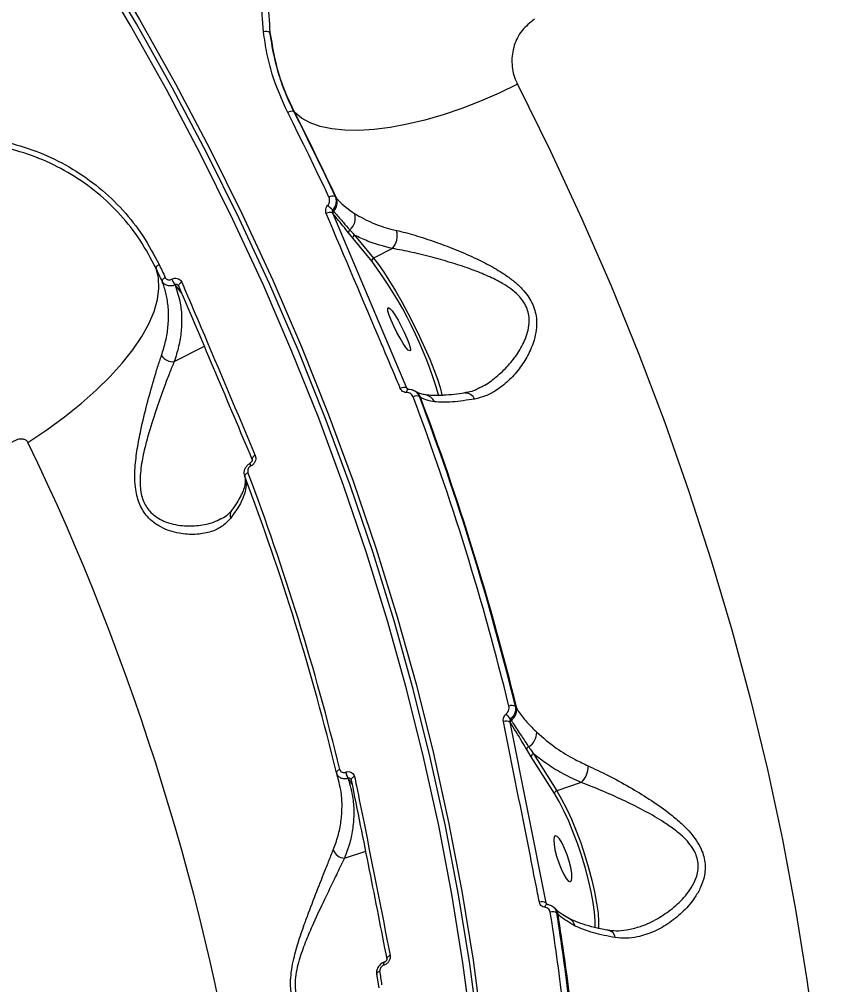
# Model space of a CAD drawing. Header units: millimetres. Extents: x -10881 to 8954, y -8695 to 5624.
# Drawn here: x -4746.4 to -4597.2, y 2484.9 to 2664.3 of the extents above; entities that cross this region are included whole.
import ezdxf

# ---------------------------------------------------------------- set-up
doc = ezdxf.new("R2010")
doc.units = ezdxf.units.MM
for name, color, linetype in [('DIKOM_ОБЪЕКТ', 7, 'Continuous'), ('DIKOM_РАЗМЕР_ЗОНА', 7, 'Continuous'), ('DIKOM_РАЗМЕР_ОБЪЕКТА', 7, 'Continuous')]:
    doc.layers.add(name, color=color, linetype=linetype)
doc.styles.add('style1', font='arial.ttf', dxfattribs={"width": 0.8})
doc.dimstyles.new('1-50', dxfattribs={"dimtxt": 300, "dimasz": 200, "dimexe": 100, "dimexo": 0, "dimgap": 100, "dimtad": 1, "dimtxsty": 'style1', "dimcen": 200, "dimclrd": 7, "dimclre": 7, "dimclrt": 7, "dimadec": 1, "dimazin": 2, "dimtfac": 1, "dimtmove": 0, "dimatfit": 2, "dimfxl": 0, "dimlwd": 25, "dimlwe": 18, "dimarcsym": 0})

# ---------------------------------------------------------------- blocks, each defined once
blk = doc.blocks.new('*D9')
at = {"layer": 'Defpoints', "color": 0, "transparency": 16777216}
for p in [(-9533.99, 4149), (-6877.05, 4149), (-2715.65, -5051.15)]:
    blk.add_point(p, dxfattribs=at)
at = {"layer": 'DIKOM_РАЗМЕР_ОБЪЕКТА', "color": 7, "lineweight": 18, "transparency": 16777216}
for p, q in [((-6877.05, 4149), (-9633.99, 4149)), ((-2715.65, -5051.15), (-9633.99, -5051.15))]:
    blk.add_line(p, q, dxfattribs=at)
at = {"layer": 'DIKOM_РАЗМЕР_ОБЪЕКТА', "color": 7, "lineweight": 25, "transparency": 16777216}
blk.add_line((-9533.99, -4851.15), (-9533.99, 3949), dxfattribs=at)
at = {"layer": 'DIKOM_РАЗМЕР_ОБЪЕКТА', "color": 7, "transparency": 16777216}
for points in [[(-9567.32, 3949), (-9500.66, 3949), (-9533.99, 4149)], [(-9567.32, -4851.15), (-9500.66, -4851.15), (-9533.99, -5051.15)]]:
    blk.add_solid(points, dxfattribs=at)
at = {"layer": 'DIKOM_РАЗМЕР_ОБЪЕКТА', "color": 7, "transparency": 16777216, "insert": (-9787.16, -451.07), "char_height": 300, "attachment_point": 5, "rotation": 90, "style": 'style1'}
blk.add_mtext('9200', dxfattribs=at)
blk = doc.blocks.new('*D10')
at = {"layer": 'Defpoints', "color": 0, "transparency": 16777216}
for p in [(-7152.73, 2730.8), (7385.22, 911.28), (7385.22, -7693.77)]:
    blk.add_point(p, dxfattribs=at)
at = {"layer": 'DIKOM_РАЗМЕР_ОБЪЕКТА', "color": 7, "lineweight": 18, "transparency": 16777216}
for p, q in [((-7152.73, 2730.8), (-7152.73, -7793.77)), ((7385.22, 911.28), (7385.22, -7793.77))]:
    blk.add_line(p, q, dxfattribs=at)
at = {"layer": 'DIKOM_РАЗМЕР_ОБЪЕКТА', "color": 7, "lineweight": 25, "transparency": 16777216}
blk.add_line((-6952.73, -7693.77), (7185.22, -7693.77), dxfattribs=at)
at = {"layer": 'DIKOM_РАЗМЕР_ОБЪЕКТА', "color": 7, "transparency": 16777216}
for points in [[(-6952.73, -7660.43), (-6952.73, -7727.1), (-7152.73, -7693.77)], [(7185.22, -7660.43), (7185.22, -7727.1), (7385.22, -7693.77)]]:
    blk.add_solid(points, dxfattribs=at)
at = {"layer": 'DIKOM_РАЗМЕР_ОБЪЕКТА', "color": 7, "transparency": 16777216, "insert": (116.24, -7440.59), "char_height": 300, "attachment_point": 5, "style": 'style1'}
blk.add_mtext('14500', dxfattribs=at)
blk = doc.blocks.new('*D11')
at = {"layer": 'Defpoints', "color": 0, "transparency": 16777216}
for p in [(-7028.45, 5624.13), (-10431.26, -7165.91), (-2784.83, -7165.91)]:
    blk.add_point(p, dxfattribs=at)
at = {"layer": 'DIKOM_РАЗМЕР_ЗОНА', "color": 7, "lineweight": 18, "transparency": 16777216}
for p, q in [((-7028.45, 5624.13), (-10531.26, 5624.13)), ((-2784.83, -7165.91), (-10531.26, -7165.91))]:
    blk.add_line(p, q, dxfattribs=at)
at = {"layer": 'DIKOM_РАЗМЕР_ЗОНА', "color": 7, "lineweight": 25, "transparency": 16777216}
blk.add_line((-10431.26, 5424.13), (-10431.26, -6965.91), dxfattribs=at)
at = {"layer": 'DIKOM_РАЗМЕР_ЗОНА', "color": 7, "transparency": 16777216}
for points in [[(-10464.6, 5424.13), (-10397.93, 5424.13), (-10431.26, 5624.13)], [(-10464.6, -6965.91), (-10397.93, -6965.91), (-10431.26, -7165.91)]]:
    blk.add_solid(points, dxfattribs=at)
at = {"layer": 'DIKOM_РАЗМЕР_ЗОНА', "color": 7, "transparency": 16777216, "insert": (-10684.43, -770.89), "char_height": 300, "attachment_point": 5, "rotation": 90, "style": 'style1'}
blk.add_mtext('12800', dxfattribs=at)
blk = doc.blocks.new('*D12')
at = {"layer": 'Defpoints', "color": 0, "transparency": 16777216}
for p in [(-9113.32, 3014.05), (8954.2, 2756.48), (8954.2, -8594.51)]:
    blk.add_point(p, dxfattribs=at)
at = {"layer": 'DIKOM_РАЗМЕР_ЗОНА', "color": 7, "lineweight": 18, "transparency": 16777216}
for p, q in [((-9113.32, 3014.05), (-9113.32, -8694.51)), ((8954.2, 2756.48), (8954.2, -8694.51))]:
    blk.add_line(p, q, dxfattribs=at)
at = {"layer": 'DIKOM_РАЗМЕР_ЗОНА', "color": 7, "lineweight": 25, "transparency": 16777216}
blk.add_line((-8913.32, -8594.51), (8754.2, -8594.51), dxfattribs=at)
at = {"layer": 'DIKOM_РАЗМЕР_ЗОНА', "color": 7, "transparency": 16777216}
for points in [[(-8913.32, -8561.18), (-8913.32, -8627.85), (-9113.32, -8594.51)], [(8754.2, -8561.18), (8754.2, -8627.85), (8954.2, -8594.51)]]:
    blk.add_solid(points, dxfattribs=at)
at = {"layer": 'DIKOM_РАЗМЕР_ЗОНА', "color": 7, "transparency": 16777216, "insert": (-79.56, -8341.34), "char_height": 300, "attachment_point": 5, "style": 'style1'}
blk.add_mtext('18000', dxfattribs=at)

msp = doc.modelspace()

# ---------------------------------------------------------------- linework, layer by layer
at = {"layer": 'DIKOM_ОБЪЕКТ', "color": 7, "linetype": 'Continuous', "lineweight": 15}
for p, q in [((-4695.176, 2646.982), (-4695.358, 2647.152)), ((-4687.664, 2631.391), (-4687.429, 2631.111)), ((-4688.162, 2628.335), (-4674.382, 2595.822)), ((-4688.035, 2628.179), (-4688.162, 2628.335)), ((-4684.328, 2623.612), (-4685.148, 2624.625)), ((-4680.807, 2619.338), (-4684.328, 2623.612)), ((-4684.043, 2624.229), (-4680.522, 2619.955)), ((-4677.027, 2621.726), (-4680.522, 2619.955)), ((-4718.051, 2616.03), (-4718.027, 2616.042)), ((-4717.394, 2614.981), (-4717.417, 2614.969)), ((-4716.181, 2613.447), (-4717.394, 2614.981)), ((-4716.798, 2614.829), (-4716.765, 2614.764)), ((-4716.757, 2614.768), (-4716.723, 2614.719)), ((-4717.581, 2600.714), (-4711.969, 2603.557)), ((-4674.382, 2595.822), (-4674.353, 2595.804)), ((-4674.353, 2595.804), (-4674.006, 2595.591)), ((-4674.069, 2595.603), (-4674.027, 2595.592)), ((-4672.733, 2595.185), (-4672.851, 2595.258)), ((-4671.813, 2594.108), (-4671.974, 2594.207)), ((-4703.308, 2581.329), (-4703.332, 2581.317)), ((-4704.52, 2579.426), (-4704.481, 2579.275)), ((-4706.895, 2573.066), (-4706.919, 2573.033)), ((-4654.143, 2536.622), (-4653.893, 2536.233)), ((-4655.156, 2533.732), (-4648.464, 2500.126)), ((-4655.11, 2533.658), (-4655.156, 2533.732)), ((-4651.194, 2527.31), (-4652.027, 2528.664)), ((-4650.779, 2527.841), (-4646.475, 2520.981)), ((-4646.889, 2520.449), (-4651.194, 2527.31)), ((-4687.422, 2524.171), (-4686.955, 2522.58)), ((-4685.717, 2524.429), (-4685.693, 2524.438)), ((-4686.927, 2522.566), (-4686.954, 2522.7)), ((-4685.212, 2523.277), (-4685.237, 2523.268)), ((-4684.452, 2522.121), (-4685.212, 2523.277)), ((-4641.899, 2522.493), (-4646.475, 2520.981)), ((-4685.913, 2508.448), (-4681.959, 2509.754)), ((-4648.464, 2500.126), (-4648.35, 2500.015)), ((-4648.35, 2500.015), (-4648.195, 2499.865)), ((-4646.818, 2499.135), (-4646.998, 2499.308)), ((-4646.223, 2498.033), (-4646.433, 2498.236)), ((-4678.561, 2488.582), (-4678.585, 2488.574)), ((-4678.514, 2489.114), (-4678.539, 2489.105)), ((-4679.949, 2486.884), (-4679.568, 2484.379))]:
    msp.add_line(p, q, dxfattribs=at)
at = {"layer": 'DIKOM_ОБЪЕКТ', "color": 7, "linetype": 'Continuous', "lineweight": 15, "flags": 128}
for points in [[(-4738.421, 2687.772), (-4731.062, 2676.083), (-4724.029, 2664.264), (-4717.327, 2652.321), (-4710.961, 2640.263), (-4704.935, 2628.098), (-4699.252, 2615.834), (-4693.916, 2603.478), (-4688.931, 2591.039), (-4684.301, 2578.526), (-4680.027, 2565.945), (-4676.114, 2553.306), (-4672.563, 2540.617), (-4669.377, 2527.886), (-4666.557, 2515.121), (-4664.107, 2502.331), (-4662.027, 2489.524), (-4660.318, 2476.709), (-4658.983, 2463.893), (-4658.021, 2451.086), (-4657.434, 2438.296), (-4657.221, 2425.53)], [(-4659.105, 2425.177), (-4659.317, 2437.904), (-4659.903, 2450.656), (-4660.862, 2463.425), (-4662.193, 2476.202), (-4663.896, 2488.978), (-4665.97, 2501.747), (-4668.413, 2514.498), (-4671.224, 2527.225), (-4674.401, 2539.918), (-4677.941, 2552.569), (-4681.843, 2565.17), (-4686.104, 2577.713), (-4690.72, 2590.189), (-4695.69, 2602.59), (-4701.009, 2614.908), (-4706.675, 2627.136), (-4712.684, 2639.264), (-4719.031, 2651.286), (-4725.712, 2663.192), (-4732.724, 2674.977), (-4740.061, 2686.63)], [(-4657.821, 2424.869), (-4658.033, 2437.627), (-4658.62, 2450.409), (-4659.582, 2463.208), (-4660.916, 2476.015), (-4662.624, 2488.822), (-4664.702, 2501.621), (-4667.151, 2514.403), (-4669.969, 2527.16), (-4673.153, 2539.883), (-4676.702, 2552.564), (-4680.613, 2565.195), (-4684.884, 2577.768), (-4689.511, 2590.274), (-4694.493, 2602.704), (-4699.825, 2615.052), (-4705.504, 2627.309), (-4711.527, 2639.466), (-4717.889, 2651.516), (-4724.587, 2663.451), (-4731.615, 2675.263), (-4738.97, 2686.945)], [(-4653.752, 2652.235), (-4657.191, 2650.584), (-4660.662, 2649.081), (-4664.135, 2647.741), (-4667.576, 2646.574), (-4670.956, 2645.591), (-4674.242, 2644.803), (-4677.406, 2644.215), (-4680.417, 2643.833), (-4683.25, 2643.66), (-4685.877, 2643.699), (-4688.275, 2643.949), (-4690.423, 2644.407), (-4692.299, 2645.07), (-4693.889, 2645.93), (-4695.176, 2646.982)], [(-4653.752, 2652.235), (-4647.631, 2639.838), (-4641.83, 2627.35), (-4636.353, 2614.775), (-4631.202, 2602.122), (-4626.381, 2589.397), (-4621.892, 2576.607), (-4617.738, 2563.76), (-4613.92, 2550.862), (-4610.442, 2537.92), (-4607.304, 2524.941), (-4604.509, 2511.933), (-4602.058, 2498.903), (-4599.953, 2485.858), (-4598.194, 2472.805)], [(-4688.802, 2631.25), (-4689.731, 2633.225), (-4690.669, 2635.197), (-4691.616, 2637.166), (-4692.571, 2639.133), (-4693.535, 2641.098), (-4694.508, 2643.06), (-4695.489, 2645.019), (-4696.479, 2646.976)], [(-4695.358, 2647.152), (-4694.366, 2645.191), (-4693.382, 2643.228), (-4692.407, 2641.261), (-4691.441, 2639.293), (-4690.483, 2637.321), (-4689.535, 2635.347), (-4688.595, 2633.371), (-4687.664, 2631.391)], [(-4687.429, 2631.111), (-4688.366, 2633.104), (-4689.313, 2635.094), (-4690.268, 2637.082), (-4691.232, 2639.067), (-4692.205, 2641.05), (-4693.186, 2643.03), (-4694.177, 2645.007), (-4695.176, 2646.982)], [(-4688.109, 2628.876), (-4688.064, 2628.821), (-4687.929, 2628.657)], [(-4680.522, 2619.955), (-4679.616, 2618.782), (-4678.616, 2617.349), (-4677.545, 2615.689), (-4676.425, 2613.838), (-4675.282, 2611.836), (-4674.14, 2609.727), (-4673.024, 2607.558), (-4671.96, 2605.375), (-4670.969, 2603.228), (-4670.074, 2601.161), (-4669.295, 2599.222), (-4668.648, 2597.452), (-4668.147, 2595.89), (-4667.805, 2594.571), (-4667.758, 2594.351)], [(-4744.764, 2585.709), (-4741.272, 2588.049), (-4737.975, 2590.462), (-4734.9, 2592.927), (-4732.07, 2595.426), (-4729.507, 2597.939), (-4727.231, 2600.447), (-4725.259, 2602.93), (-4723.609, 2605.369), (-4722.291, 2607.744), (-4721.316, 2610.039), (-4720.693, 2612.233), (-4720.425, 2614.311), (-4720.515, 2616.257), (-4720.962, 2618.054)], [(-4719.826, 2615.661), (-4719.967, 2615.961), (-4720.109, 2616.26), (-4720.25, 2616.559), (-4720.392, 2616.858), (-4720.534, 2617.157), (-4720.677, 2617.456), (-4720.819, 2617.755), (-4720.962, 2618.054)], [(-4720.39, 2618.76), (-4720.247, 2618.461), (-4720.104, 2618.161), (-4719.962, 2617.862), (-4719.82, 2617.563), (-4719.678, 2617.263), (-4719.536, 2616.964), (-4719.394, 2616.664), (-4719.253, 2616.365)], [(-4719.253, 2616.365), (-4719.392, 2616.279), (-4719.518, 2616.187), (-4719.627, 2616.092), (-4719.715, 2615.996), (-4719.781, 2615.903), (-4719.822, 2615.814), (-4719.837, 2615.733), (-4719.826, 2615.661)], [(-4716.173, 2615.463), (-4716.333, 2615.37), (-4716.475, 2615.27), (-4716.594, 2615.165), (-4716.685, 2615.061), (-4716.745, 2614.961), (-4716.772, 2614.868), (-4716.764, 2614.787), (-4716.757, 2614.768)], [(-4677.253, 2608.385), (-4677.621, 2609.352), (-4677.841, 2610.107), (-4677.895, 2610.589), (-4677.777, 2610.759), (-4677.499, 2610.602), (-4677.081, 2610.132), (-4676.559, 2609.387), (-4675.974, 2608.427), (-4675.374, 2607.329), (-4674.807, 2606.184), (-4674.319, 2605.083), (-4673.951, 2604.116), (-4673.731, 2603.36), (-4673.677, 2602.879), (-4673.795, 2602.709), (-4674.073, 2602.866), (-4674.491, 2603.336), (-4675.013, 2604.081), (-4675.598, 2605.041), (-4676.198, 2606.139), (-4676.765, 2607.284), (-4677.253, 2608.385)], [(-4674.355, 2594.961), (-4674.332, 2595.113), (-4674.302, 2595.251), (-4674.266, 2595.369), (-4674.224, 2595.467), (-4674.178, 2595.539), (-4674.129, 2595.585), (-4674.078, 2595.603), (-4674.069, 2595.603)], [(-4702.523, 2583.271), (-4702.683, 2583.177), (-4702.825, 2583.075), (-4702.942, 2582.968), (-4703.032, 2582.861), (-4703.09, 2582.756), (-4703.114, 2582.658), (-4703.104, 2582.571), (-4703.099, 2582.556)], [(-4703.332, 2581.317), (-4703.385, 2581.455), (-4703.427, 2581.579), (-4703.455, 2581.686), (-4703.469, 2581.772), (-4703.468, 2581.834), (-4703.453, 2581.871), (-4703.444, 2581.878)], [(-4703.308, 2581.329), (-4703.362, 2581.467), (-4703.403, 2581.592), (-4703.431, 2581.698), (-4703.445, 2581.784), (-4703.445, 2581.846), (-4703.429, 2581.883), (-4703.419, 2581.891)], [(-4703.411, 2581.895), (-4703.437, 2581.881), (-4703.444, 2581.878)], [(-4703.868, 2580.081), (-4704.011, 2580.004), (-4704.14, 2579.92), (-4704.251, 2579.83), (-4704.342, 2579.739), (-4704.408, 2579.648), (-4704.45, 2579.561), (-4704.465, 2579.478), (-4704.452, 2579.404)], [(-4655.051, 2534.308), (-4654.98, 2534.194), (-4654.905, 2534.075)], [(-4686.791, 2524.928), (-4686.938, 2524.864), (-4687.07, 2524.791), (-4687.184, 2524.711), (-4687.276, 2524.626), (-4687.344, 2524.539), (-4687.386, 2524.453), (-4687.401, 2524.369), (-4687.387, 2524.291)], [(-4684.049, 2523.607), (-4684.217, 2523.539), (-4684.365, 2523.459), (-4684.489, 2523.371), (-4684.582, 2523.278), (-4684.643, 2523.182), (-4684.669, 2523.088), (-4684.664, 2523.02)], [(-4684.664, 2523.02), (-4684.659, 2522.999), (-4684.612, 2522.918)], [(-4639.331, 2495.541), (-4639.32, 2496.813), (-4639.437, 2498.408), (-4639.682, 2500.219), (-4640.051, 2502.209), (-4640.535, 2504.334), (-4641.124, 2506.546), (-4641.805, 2508.798), (-4642.563, 2511.04), (-4643.381, 2513.222), (-4644.242, 2515.299), (-4645.127, 2517.222), (-4646.016, 2518.952), (-4646.889, 2520.449)], [(-4646.475, 2520.981), (-4645.574, 2519.437), (-4644.657, 2517.653), (-4643.745, 2515.669), (-4642.857, 2513.528), (-4642.013, 2511.277), (-4641.232, 2508.965), (-4640.53, 2506.643), (-4639.922, 2504.361), (-4639.423, 2502.171), (-4639.042, 2500.119), (-4638.789, 2498.25), (-4638.669, 2496.606), (-4638.68, 2495.297)], [(-4646.788, 2509.999), (-4646.492, 2508.818), (-4646.101, 2507.6), (-4645.647, 2506.442), (-4645.166, 2505.438), (-4644.698, 2504.67), (-4644.281, 2504.2), (-4643.947, 2504.066), (-4643.726, 2504.279), (-4643.633, 2504.822), (-4643.678, 2505.65), (-4643.855, 2506.696), (-4644.151, 2507.877), (-4644.543, 2509.096), (-4644.997, 2510.254), (-4645.478, 2511.257), (-4645.946, 2512.025), (-4646.363, 2512.495), (-4646.696, 2512.629), (-4646.918, 2512.416), (-4647.01, 2511.874), (-4646.966, 2511.046), (-4646.788, 2509.999)], [(-4648.682, 2499.342), (-4648.63, 2499.494), (-4648.57, 2499.627), (-4648.503, 2499.738), (-4648.433, 2499.822), (-4648.361, 2499.876), (-4648.29, 2499.9), (-4648.25, 2499.899)], [(-4648.311, 2499.91), (-4648.331, 2499.954), (-4648.35, 2500.015)], [(-4648.25, 2499.899), (-4648.222, 2499.892), (-4648.159, 2499.852)], [(-4677.435, 2490.356), (-4677.603, 2490.287), (-4677.751, 2490.205), (-4677.874, 2490.114), (-4677.967, 2490.017), (-4678.027, 2489.917), (-4678.051, 2489.817), (-4678.047, 2489.751)], [(-4678.585, 2488.574), (-4678.607, 2488.715), (-4678.617, 2488.839), (-4678.614, 2488.943), (-4678.6, 2489.024), (-4678.574, 2489.079), (-4678.539, 2489.105)], [(-4678.561, 2488.582), (-4678.582, 2488.723), (-4678.592, 2488.848), (-4678.59, 2488.952), (-4678.575, 2489.033), (-4678.549, 2489.087), (-4678.513, 2489.114)], [(-4679.336, 2487.451), (-4679.485, 2487.395), (-4679.619, 2487.33), (-4679.734, 2487.256), (-4679.827, 2487.176), (-4679.896, 2487.092), (-4679.938, 2487.006), (-4679.952, 2486.921), (-4679.949, 2486.884)]]:
    msp.add_lwpolyline(points, dxfattribs=at)
at = {"layer": 'DIKOM_ОБЪЕКТ', "color": 7, "linetype": 'Continuous', "lineweight": 15}
for centre, radius, start, end in [((-4700.517, 2660.474), 1.59, 62.16834, 106.85738), ((-4695.759, 2646.052), 1.171, 69.95498, 127.95242), ((-4688.106, 2630.296), 1.181, 68.0272, 126.14345), ((-4694.337, 2622.838), 8.674, 44.11333, 52.45279), ((-4689.635, 2630.283), 2.356, 316.39038, 20.57926), ((-4688.633, 2627.214), 1.216, 67.23178, 124.24809), ((-4687.586, 2628.331), 0.473, 136.39681, 198.67019), ((-4686.732, 2627.359), 2.818, 309.75657, 17.78503), ((-4684.669, 2624.766), 0.5, 121.43084, 196.35205), ((-4679.519, 2624.067), 3.419, 316.78672, 17.63017), ((-4683.835, 2623.759), 0.515, 113.92141, 196.58952), ((-4680.314, 2619.485), 0.515, 113.92141, 196.58952), ((-4743.143, 2572.819), 77.78, 16.04207, 36.73258), ((-4713.911, 2617.781), 4.495, 202.93781, 218.73981), ((-4713.886, 2617.794), 4.496, 202.93719, 218.73452), ((-4717.833, 2603.191), 2.49, 212.15276, 275.80589), ((-4674.886, 2594.758), 1.178, 64.68537, 124.18193), ((-4673.929, 2595.999), 0.467, 204.77525, 237.27683), ((-4672.508, 2593.123), 1.209, 63.77205, 121.94097), ((-5137.64, 2418.841), 496.473, 13.73171, 20.67734), ((-4673.965, 2593.203), 2.334, 22.80961, 58.15223), ((-5137.505, 2418.508), 497.584, 13.73171, 20.67734), ((-5137.555, 2418.185), 497.86, 13.71615, 20.6929), ((-4671.223, 2592.323), 2.227, 24.60697, 81.73796), ((-4663.465, 2592.95), 1.932, 24.65487, 93.08986), ((-5158.785, 2386.269), 459.554, 8.68823, 25.72082), ((-5145.381, 2412.677), 471.397, 13.69608, 20.71297), ((-5145.114, 2413.235), 471.736, 13.69608, 20.71297), ((-4705.555, 2572.125), 1.638, 146.34069, 199.05477), ((-4654.813, 2535.557), 1.258, 57.81188, 115.59208), ((-4666.953, 2524.769), 15.252, 38.70887, 43.35571), ((-4656.296, 2536.043), 2.41, 305.24641, 4.51744), ((-4655.861, 2532.642), 1.298, 57.11244, 113.58792), ((-4654.625, 2533.678), 0.486, 125.15619, 182.38193), ((-4653.311, 2531.822), 3.125, 301.39156, 0.53775), ((-4651.491, 2528.654), 0.537, 111.0208, 178.89243), ((-4650.639, 2527.304), 0.555, 104.65072, 179.44282), ((-4644.915, 2525.571), 4.31, 314.41154, 0.37859), ((-4682.441, 2525.105), 3.345, 191.65248, 213.30043), ((-4682.416, 2525.114), 3.346, 191.65168, 213.29551), ((-4646.335, 2520.444), 0.555, 104.65072, 179.44282), ((-4685.805, 2510.825), 2.379, 201.59604, 267.3952), ((-4649.191, 2499.094), 1.263, 54.84874, 113.4497), ((-4648.269, 2497.641), 2.083, 10.86869, 45.83161), ((-4647.191, 2497.187), 1.294, 54.14817, 111.44193), ((-5106.222, 2425.849), 464.26, 6.92906, 8.98948), ((-5106.017, 2425.531), 465.299, 6.92906, 8.98948), ((-5106.058, 2425.21), 465.565, 6.92555, 8.99912), ((-4644.966, 2495.463), 1.945, 11.26026, 63.012), ((-4637.202, 2493.44), 1.649, 9.07891, 75.64514), ((-5117.201, 2419.599), 443.091, 8.48041, 8.80853)]:
    msp.add_arc(centre, radius, start, end, dxfattribs=at)
for points, knots in [([(-4907.043, 2597.478), (-4903.426, 2601.312), (-4896.166, 2609.007), (-4884.527, 2620.635), (-4872.29, 2632.365), (-4859.435, 2644.16), (-4845.942, 2656.034), (-4831.879, 2667.913), (-4817.25, 2679.78), (-4803.124, 2690.791), (-4789.609, 2700.954), (-4776.826, 2710.265), (-4763.762, 2719.48), (-4750.448, 2728.573), (-4736.866, 2737.549), (-4723.075, 2746.364), (-4709.083, 2755.007), (-4695.405, 2763.166), (-4682.083, 2770.845), (-4669.141, 2778.061), (-4656.152, 2785.055), (-4643.969, 2791.384), (-4632.634, 2797.077), (-4622.14, 2802.186), (-4611.666, 2807.121), (-4598.862, 2812.952), (-4585.382, 2818.802), (-4571.285, 2824.588), (-4558.855, 2829.437), (-4546.548, 2833.981), (-4535.163, 2837.94), (-4524.704, 2841.368), (-4515.131, 2844.33), (-4505.688, 2847.072), (-4494.281, 2850.162), (-4481.961, 2853.161), (-4468.862, 2855.917), (-4456.962, 2858.04), (-4445.428, 2859.705), (-4434.309, 2860.902), (-4423.627, 2861.63), (-4413.411, 2861.878), (-4403.618, 2861.685), (-4397.511, 2861.153), (-4394.455, 2860.887)], [0, 0, 0, 0, 0.02764855, 0.05548477, 0.08338797, 0.11169617, 0.140075, 0.16886907, 0.19773766, 0.22681035, 0.25030526, 0.27391494, 0.29756581, 0.3214622, 0.34540138, 0.36959051, 0.39382409, 0.41817956, 0.44024799, 0.46231643, 0.48452126, 0.50672609, 0.52467372, 0.54262134, 0.56064222, 0.57866309, 0.60891467, 0.63093066, 0.65294664, 0.67509859, 0.69725054, 0.7151552, 0.73305986, 0.75103747, 0.76901508, 0.79919372, 0.82416614, 0.84918791, 0.87428435, 0.8994309, 0.92448538, 0.94958973, 0.97476954, 1, 1, 1, 1]), ([(-4933.907, 2510.382), (-4931.798, 2513.144), (-4927.017, 2519.405), (-4919.029, 2529.279), (-4909.95, 2540.002), (-4900.349, 2550.823), (-4890.178, 2561.8), (-4879.462, 2572.891), (-4868.183, 2584.103), (-4856.431, 2595.336), (-4844.371, 2606.439), (-4832.067, 2617.365), (-4819.529, 2628.122), (-4806.627, 2638.822), (-4793.286, 2649.524), (-4779.55, 2660.18), (-4765.402, 2670.795), (-4750.965, 2681.271), (-4736.435, 2691.467), (-4721.883, 2701.346), (-4707.307, 2710.922), (-4692.557, 2720.296), (-4677.549, 2729.515), (-4662.342, 2738.536), (-4646.922, 2747.356), (-4631.427, 2755.893), (-4616.066, 2764.033), (-4600.905, 2771.752), (-4585.935, 2779.068), (-4571, 2786.058), (-4556.018, 2792.755), (-4541.054, 2799.123), (-4526.1, 2805.156), (-4511.293, 2810.791), (-4496.833, 2815.957), (-4482.773, 2820.645), (-4469.096, 2824.876), (-4455.66, 2828.694), (-4442.393, 2832.115), (-4429.359, 2835.112), (-4416.557, 2837.676), (-4404.108, 2839.776), (-4391.542, 2841.47), (-4378.975, 2842.68), (-4366.497, 2843.328), (-4354.586, 2843.365), (-4343.269, 2842.783), (-4332.679, 2841.59), (-4322.857, 2839.795), (-4314.709, 2837.707), (-4310.001, 2836.058), (-4308.084, 2835.387)], [0, 0, 0, 0, 0.0156514, 0.0354748, 0.0552981, 0.0752592, 0.0952203, 0.1156156, 0.136011, 0.1565564, 0.1771018, 0.1969252, 0.2167485, 0.2367096, 0.2566706, 0.277066, 0.2974613, 0.3180067, 0.3385521, 0.3583755, 0.3781988, 0.3981599, 0.4181209, 0.4385163, 0.4589116, 0.4794571, 0.5000025, 0.5198258, 0.5396492, 0.5596102, 0.5795713, 0.5999666, 0.6203619, 0.6409074, 0.6614528, 0.6812761, 0.7010994, 0.7210604, 0.7410215, 0.7614168, 0.7818121, 0.8023575, 0.8229029, 0.8459799, 0.8690569, 0.8921878, 0.915483, 0.9388336, 0.9615658, 0.9843494, 1, 1, 1, 1]), ([(-4700.978, 2661.996), (-4701.14, 2664.108), (-4701.44, 2668.003), (-4700.948, 2673.768), (-4699.921, 2679.153), (-4698.284, 2684.425), (-4696.052, 2689.504), (-4693.27, 2694.33), (-4689.968, 2698.854), (-4686.157, 2702.987), (-4681.934, 2706.738), (-4678.797, 2708.833), (-4677.231, 2709.879)], [0, 0, 0, 0, 0.1166812, 0.2150846, 0.3137979, 0.4122009, 0.510061, 0.6082268, 0.7060845, 0.8039539, 0.9021323, 1, 1, 1, 1]), ([(-4676.587, 2708.787), (-4678.837, 2707.244), (-4682.246, 2704.906), (-4686.221, 2701.084), (-4689.882, 2696.99), (-4693.003, 2692.47), (-4695.522, 2687.654), (-4697.627, 2682.653), (-4699.094, 2677.437), (-4699.877, 2672.146), (-4700.205, 2667.352), (-4699.937, 2663.951), (-4699.775, 2661.88)], [0, 0, 0, 0, 0.1446503, 0.2191383, 0.2936265, 0.4383813, 0.5128975, 0.5874141, 0.7331241, 0.8081317, 0.8831395, 1, 1, 1, 1]), ([(-4740.061, 2686.63), (-4743.791, 2684.009), (-4752.245, 2678.066), (-4765.204, 2668.625), (-4778.944, 2658.306), (-4792.447, 2647.823), (-4805.787, 2637.122), (-4818.901, 2626.239), (-4831.788, 2615.167), (-4844.328, 2604.002), (-4856.352, 2592.896), (-4867.825, 2581.899), (-4878.769, 2571.003), (-4889.299, 2560.097), (-4899.468, 2549.12), (-4909.22, 2538.118), (-4918.55, 2527.085), (-4927.364, 2516.122), (-4935.547, 2505.375), (-4943.082, 2494.887), (-4949.999, 2484.645), (-4956.369, 2474.545), (-4962.22, 2464.531), (-4967.511, 2454.649), (-4972.231, 2444.9), (-4976.326, 2435.373), (-4979.743, 2426.197), (-4982.493, 2417.401), (-4984.602, 2408.968), (-4986.093, 2400.812), (-4986.971, 2392.887), (-4987.19, 2385.249), (-4986.847, 2378.306), (-4986.114, 2374.11), (-4985.783, 2372.217)], [0, 0, 0, 0, 0.0245668, 0.0556805, 0.0867942, 0.118124, 0.1494539, 0.1814654, 0.2134768, 0.2457239, 0.2779709, 0.3090846, 0.3401983, 0.3715281, 0.402858, 0.4348694, 0.4668809, 0.4991279, 0.531375, 0.5624883, 0.5936016, 0.6249311, 0.6562605, 0.6882716, 0.7202827, 0.7525293, 0.784776, 0.8158895, 0.8470031, 0.8783328, 0.9096624, 0.9416738, 0.9736851, 1, 1, 1, 1]), ([(-4650.588, 2664.316), (-4651.417, 2663.667), (-4653.103, 2662.346), (-4654.538, 2659.439), (-4654.969, 2656.283), (-4654.496, 2653.829), (-4653.902, 2652.555), (-4653.752, 2652.235)], [0, 0, 0, 0, 0.2187085, 0.4447818, 0.6794098, 0.9191985, 1, 1, 1, 1]), ([(-4696.479, 2646.976), (-4697.527, 2649.322), (-4699.111, 2652.871), (-4700.403, 2657.991), (-4700.786, 2660.658), (-4700.978, 2661.996)], [0, 0, 0, 0, 0.4927604, 0.7454691, 1, 1, 1, 1]), ([(-4695.176, 2646.982), (-4695.926, 2648.575), (-4697.402, 2651.708), (-4698.941, 2656.717), (-4699.496, 2660.152), (-4699.775, 2661.88)], [0, 0, 0, 0, 0.3395438, 0.667762, 1, 1, 1, 1]), ([(-4699.775, 2661.88), (-4699.353, 2659.348), (-4698.715, 2655.518), (-4697.02, 2650.661), (-4695.913, 2648.324), (-4695.358, 2647.152)], [0, 0, 0, 0, 0.4928082, 0.7454985, 1, 1, 1, 1]), ([(-4783.982, 2635.012), (-4782.119, 2636.113), (-4778.396, 2638.314), (-4772.395, 2640.608), (-4766.225, 2642.109), (-4759.96, 2642.729), (-4753.727, 2642.474), (-4747.645, 2641.35), (-4741.827, 2639.388), (-4736.382, 2636.622), (-4731.417, 2633.114), (-4727.038, 2628.923), (-4723.253, 2624.161), (-4721.345, 2620.561), (-4720.39, 2618.76)], [0, 0, 0, 0, 0.08361865, 0.16716608, 0.25041751, 0.33385249, 0.4173036, 0.50048851, 0.58373846, 0.66713846, 0.75045765, 0.83339643, 0.91662801, 1, 1, 1, 1]), ([(-4720.962, 2618.054), (-4721.901, 2619.825), (-4723.773, 2623.357), (-4727.484, 2628.034), (-4731.779, 2632.153), (-4736.643, 2635.598), (-4741.98, 2638.321), (-4747.677, 2640.256), (-4753.637, 2641.368), (-4759.745, 2641.629), (-4765.881, 2641.034), (-4771.933, 2639.571), (-4777.815, 2637.329), (-4781.469, 2635.172), (-4783.298, 2634.091)], [0, 0, 0, 0, 0.0835777, 0.1666531, 0.2497521, 0.3333294, 0.4162589, 0.4997977, 0.5830096, 0.6660821, 0.7497713, 0.8327879, 0.91629, 1, 1, 1, 1]), ([(-4689.317, 2628.219), (-4689.335, 2628.264), (-4689.408, 2628.453), (-4689.444, 2628.82), (-4689.341, 2629.304), (-4689.148, 2629.578), (-4689.051, 2629.715)], [0, 0, 0, 0, 0.0963825, 0.3985513, 0.6990818, 1, 1, 1, 1]), ([(-4689.051, 2629.715), (-4688.954, 2629.852), (-4688.761, 2630.126), (-4688.658, 2630.61), (-4688.695, 2630.991), (-4688.778, 2631.192), (-4688.802, 2631.25)], [0, 0, 0, 0, 0.2927357, 0.5851066, 0.8788379, 1, 1, 1, 1]), ([(-4687.664, 2631.391), (-4687.625, 2631.297), (-4687.494, 2630.972), (-4687.443, 2630.348), (-4687.624, 2629.555), (-4687.947, 2629.102), (-4688.109, 2628.876)], [0, 0, 0, 0, 0.1209496, 0.4144473, 0.7069479, 1, 1, 1, 1]), ([(-4687.429, 2631.111), (-4687.319, 2630.981), (-4686.383, 2629.879), (-4685.142, 2628.998), (-4684.048, 2628.22)], [0, 0, 0, 0, 0.1178594, 1, 1, 1, 1]), ([(-4675.547, 2595.732), (-4675.78, 2596.283), (-4676.94, 2599.04), (-4681.485, 2609.821), (-4685.875, 2620.133), (-4689.317, 2628.219)], [0, 0, 0, 0, 0.0512253, 0.2561273, 1, 1, 1, 1]), ([(-4688.109, 2628.876), (-4688.14, 2628.828), (-4688.202, 2628.732), (-4688.224, 2628.557), (-4688.201, 2628.422), (-4688.17, 2628.352), (-4688.162, 2628.335)], [0, 0, 0, 0, 0.2930283, 0.5923651, 0.9005743, 1, 1, 1, 1]), ([(-4685.148, 2624.625), (-4685.862, 2625.511), (-4686.832, 2626.717), (-4687.783, 2627.873), (-4688.035, 2628.179)], [0, 0, 0, 0, 0.7353037, 1, 1, 1, 1]), ([(-4687.929, 2628.657), (-4687.812, 2628.516), (-4687.227, 2627.811), (-4686.246, 2626.665), (-4685.333, 2625.644), (-4684.929, 2625.193)], [0, 0, 0, 0, 0.1222806, 0.6114205, 1, 1, 1, 1]), ([(-4684.048, 2628.22), (-4682.961, 2627.601), (-4680.952, 2626.457), (-4678.163, 2625.552), (-4676.606, 2625.184), (-4676.261, 2625.102)], [0, 0, 0, 0, 0.47868685, 0.88437473, 1, 1, 1, 1]), ([(-4684.929, 2625.193), (-4684.801, 2625.05), (-4684.505, 2624.721), (-4684.21, 2624.407), (-4684.043, 2624.229)], [0, 0, 0, 0, 0.4352883, 1, 1, 1, 1]), ([(-4676.261, 2625.102), (-4675.147, 2624.823), (-4672.873, 2624.252), (-4670.174, 2623.352), (-4667.551, 2622.415), (-4665.008, 2621.445), (-4661.556, 2619.942), (-4658.372, 2618.323), (-4655.915, 2616.812), (-4653.98, 2615.313), (-4652.263, 2613.637), (-4650.738, 2611.34), (-4650.141, 2608.758), (-4650.234, 2606.536), (-4650.725, 2604.298), (-4651.778, 2601.823), (-4653.44, 2599.263), (-4655.462, 2597.027), (-4657.587, 2595.379), (-4659.689, 2594.253), (-4661.032, 2593.923), (-4661.709, 2593.756)], [0, 0, 0, 0, 0.07131921, 0.14553336, 0.15114177, 0.2166827, 0.28354937, 0.33720766, 0.39182092, 0.42516498, 0.45911445, 0.51345672, 0.56794121, 0.60407476, 0.64112728, 0.70224517, 0.76491134, 0.83023885, 0.89687032, 0.9479885, 1, 1, 1, 1]), ([(-4677.027, 2621.726), (-4678.639, 2622.14), (-4681.196, 2622.798), (-4683.274, 2623.843), (-4684.043, 2624.229)], [0, 0, 0, 0, 0.6298964, 1, 1, 1, 1]), ([(-4660.796, 2595.873), (-4660.58, 2595.973), (-4659.512, 2596.468), (-4657.691, 2597.819), (-4655.502, 2599.867), (-4653.628, 2602.26), (-4652.388, 2604.513), (-4651.721, 2606.582), (-4651.467, 2608.567), (-4651.909, 2610.894), (-4653.339, 2612.866), (-4654.977, 2614.246), (-4656.853, 2615.461), (-4659.271, 2616.66), (-4662.389, 2617.901), (-4665.816, 2619.042), (-4669.58, 2620.116), (-4673.447, 2621.079), (-4675.821, 2621.508), (-4677.027, 2621.726)], [0, 0, 0, 0, 0.0186547, 0.0921369, 0.1669356, 0.234378, 0.3031797, 0.3413589, 0.3804812, 0.4360679, 0.4915783, 0.5266808, 0.5626777, 0.6215047, 0.6815249, 0.7551738, 0.8300969, 0.9136433, 1, 1, 1, 1]), ([(-4719.941, 2601.866), (-4719.662, 2602.76), (-4719.101, 2604.554), (-4718.68, 2607.208), (-4718.577, 2609.825), (-4718.834, 2612.298), (-4719.297, 2614.235), (-4719.694, 2615.305), (-4719.826, 2615.661)], [0, 0, 0, 0, 0.18215455, 0.36559385, 0.55305904, 0.7419031, 0.91419136, 1, 1, 1, 1]), ([(-4717.417, 2614.969), (-4717.609, 2614.898), (-4718.012, 2614.749), (-4718.566, 2614.76), (-4719.075, 2614.903), (-4719.523, 2615.172), (-4719.725, 2615.498), (-4719.826, 2615.661)], [0, 0, 0, 0, 0.2044301, 0.4300849, 0.5634119, 0.7802977, 1, 1, 1, 1]), ([(-4719.253, 2616.365), (-4719.252, 2616.363), (-4719.209, 2616.272), (-4719.091, 2616.109), (-4718.871, 2615.969), (-4718.616, 2615.9), (-4718.341, 2615.903), (-4718.144, 2615.989), (-4718.051, 2616.03)], [0, 0, 0, 0, 0.0043468, 0.2198207, 0.4355752, 0.5682506, 0.7938306, 1, 1, 1, 1]), ([(-4718.027, 2616.042), (-4717.933, 2616.086), (-4717.689, 2616.198), (-4717.259, 2616.246), (-4716.798, 2616.138), (-4716.403, 2615.874), (-4716.25, 2615.6), (-4716.173, 2615.463)], [0, 0, 0, 0, 0.1342544, 0.3469772, 0.5632481, 0.7817386, 1, 1, 1, 1]), ([(-4716.173, 2615.463), (-4715.934, 2614.904), (-4714.74, 2612.111), (-4710.139, 2601.325), (-4705.865, 2591.193), (-4702.523, 2583.271)], [0, 0, 0, 0, 0.0517104, 0.2585534, 1, 1, 1, 1]), ([(-4717.417, 2614.969), (-4717.047, 2613.844), (-4716.418, 2611.929), (-4716.148, 2609.013), (-4716.239, 2606.351), (-4716.675, 2603.579), (-4717.279, 2601.671), (-4717.581, 2600.714)], [0, 0, 0, 0, 0.25905464, 0.44099503, 0.62419633, 0.81140053, 1, 1, 1, 1]), ([(-4716.798, 2614.829), (-4716.808, 2614.845), (-4716.852, 2614.912), (-4716.969, 2614.993), (-4717.133, 2615.047), (-4717.283, 2615.036), (-4717.363, 2614.996), (-4717.394, 2614.981)], [0, 0, 0, 0, 0.0826269, 0.3505893, 0.604888, 0.8474624, 1, 1, 1, 1]), ([(-4703.06, 2582.497), (-4705.31, 2587.838), (-4709.81, 2598.521), (-4714.418, 2609.319), (-4716.723, 2614.719)], [0, 0, 0, 0, 0.49991821, 1, 1, 1, 1]), ([(-4707.104, 2571.59), (-4707.633, 2571.037), (-4708.706, 2569.914), (-4710.967, 2568.952), (-4713.63, 2568.502), (-4716.18, 2568.658), (-4718.372, 2569.21), (-4719.965, 2569.879), (-4721.39, 2570.781), (-4722.784, 2572.054), (-4724.079, 2574.052), (-4724.749, 2576.579), (-4724.926, 2578.943), (-4724.854, 2581.493), (-4724.472, 2584.549), (-4723.703, 2588.514), (-4722.638, 2592.867), (-4721.559, 2596.741), (-4720.653, 2599.745), (-4720.179, 2601.156), (-4719.941, 2601.866)], [0, 0, 0, 0, 0.07178891, 0.14562976, 0.22116993, 0.29851815, 0.34063689, 0.38329285, 0.4161016, 0.44961246, 0.49864555, 0.54779209, 0.58045157, 0.61397162, 0.67043699, 0.72831839, 0.81195445, 0.89807408, 0.9486872, 1, 1, 1, 1]), ([(-4717.581, 2600.714), (-4717.865, 2600.036), (-4718.435, 2598.672), (-4719.519, 2595.833), (-4720.842, 2592.144), (-4722.16, 2588.06), (-4723.175, 2584.285), (-4723.733, 2581.448), (-4723.951, 2579.042), (-4723.906, 2576.872), (-4723.352, 2574.538), (-4722.127, 2572.779), (-4720.777, 2571.707), (-4719.375, 2570.978), (-4717.777, 2570.476), (-4715.582, 2570.13), (-4712.995, 2570.198), (-4710.566, 2570.672), (-4709.334, 2571.318), (-4708.893, 2571.549)], [0, 0, 0, 0, 0.0575818, 0.1159098, 0.2111769, 0.3089401, 0.3721675, 0.4366249, 0.4719522, 0.5081493, 0.5598704, 0.6115145, 0.6468849, 0.6832857, 0.730152, 0.7777041, 0.8635053, 0.9511854, 1, 1, 1, 1]), ([(-4674.355, 2594.961), (-4674.382, 2594.962), (-4674.573, 2594.966), (-4674.918, 2595.052), (-4675.319, 2595.319), (-4675.471, 2595.594), (-4675.547, 2595.732)], [0, 0, 0, 0, 0.05239378, 0.36504753, 0.68273415, 1, 1, 1, 1]), ([(-4674.382, 2595.822), (-4674.365, 2595.779), (-4674.338, 2595.712), (-4674.271, 2595.671), (-4674.247, 2595.657)], [0, 0, 0, 0, 0.6428315, 1, 1, 1, 1]), ([(-4674.069, 2595.607), (-4674.096, 2595.607), (-4674.174, 2595.608), (-4674.228, 2595.629), (-4674.248, 2595.651), (-4674.249, 2595.652)], [0, 0, 0, 0, 0.3268526, 0.945374, 1, 1, 1, 1]), ([(-4674.027, 2595.592), (-4673.954, 2595.589), (-4673.608, 2595.577), (-4673.012, 2595.4), (-4672.348, 2594.922), (-4672.098, 2594.445), (-4671.974, 2594.207)], [0, 0, 0, 0, 0.0813858, 0.3857913, 0.6937318, 1, 1, 1, 1]), ([(-4660.79, 2595.846), (-4660.88, 2595.792), (-4661.482, 2595.43), (-4662.422, 2595.091), (-4663.256, 2594.959), (-4663.575, 2594.908)], [0, 0, 0, 0, 0.0971729, 0.6548165, 1, 1, 1, 1]), ([(-4673.147, 2594.148), (-4673.218, 2594.289), (-4673.36, 2594.57), (-4673.75, 2594.85), (-4674.104, 2594.954), (-4674.311, 2594.96), (-4674.355, 2594.961)], [0, 0, 0, 0, 0.30774001, 0.61587473, 0.91909989, 1, 1, 1, 1]), ([(-4670.898, 2594.54), (-4671.174, 2594.586), (-4671.74, 2594.681), (-4672.414, 2594.995), (-4672.639, 2595.134), (-4672.708, 2595.177)], [0, 0, 0, 0, 0.3975388, 0.8163239, 1, 1, 1, 1]), ([(-4669.198, 2593.25), (-4669.657, 2593.335), (-4670.579, 2593.505), (-4671.383, 2593.868), (-4671.743, 2594.069), (-4671.813, 2594.108)], [0, 0, 0, 0, 0.4438965, 0.8911134, 1, 1, 1, 1]), ([(-4663.573, 2594.891), (-4664.237, 2594.793), (-4665.646, 2594.583), (-4667.523, 2594.429), (-4669.2, 2594.395), (-4670.315, 2594.445), (-4670.762, 2594.523), (-4670.854, 2594.539)], [0, 0, 0, 0, 0.2172638, 0.4606675, 0.7017275, 0.9387337, 1, 1, 1, 1]), ([(-4661.709, 2593.756), (-4663.145, 2593.541), (-4666.058, 2593.105), (-4668.237, 2593.146), (-4669.192, 2593.25), (-4669.198, 2593.25)], [0, 0, 0, 0, 0.4913944, 0.9970665, 1, 1, 1, 1]), ([(-4744.764, 2585.709), (-4744.812, 2585.788), (-4744.911, 2585.953), (-4745.211, 2586.175), (-4745.645, 2586.321), (-4746.362, 2586.341), (-4746.995, 2586.143), (-4747.588, 2585.823), (-4747.832, 2585.639), (-4747.994, 2585.517)], [0, 0, 0, 0, 0.0767419, 0.1605212, 0.317401, 0.4661276, 0.7624994, 0.842837, 1, 1, 1, 1]), ([(-4702.523, 2583.271), (-4702.478, 2583.121), (-4702.388, 2582.82), (-4702.459, 2582.319), (-4702.678, 2581.859), (-4702.985, 2581.522), (-4703.218, 2581.383), (-4703.308, 2581.329)], [0, 0, 0, 0, 0.2182614, 0.4367519, 0.6530228, 0.8657456, 1, 1, 1, 1]), ([(-4704.452, 2579.404), (-4704.499, 2579.568), (-4704.603, 2579.934), (-4704.542, 2580.456), (-4704.345, 2580.98), (-4704.016, 2581.447), (-4703.634, 2581.738), (-4703.411, 2581.85), (-4703.381, 2581.865)], [0, 0, 0, 0, 0.1805008, 0.4029091, 0.5309916, 0.7496247, 0.9664027, 1, 1, 1, 1]), ([(-4703.332, 2581.317), (-4703.347, 2581.309), (-4703.457, 2581.25), (-4703.646, 2581.099), (-4703.811, 2580.862), (-4703.91, 2580.599), (-4703.941, 2580.339), (-4703.891, 2580.161), (-4703.868, 2580.081)], [0, 0, 0, 0, 0.0340103, 0.252264, 0.4705298, 0.5979374, 0.8193065, 1, 1, 1, 1]), ([(-4703.1, 2582.556), (-4703.098, 2582.55), (-4703.081, 2582.518), (-4703.067, 2582.426), (-4703.091, 2582.275), (-4703.156, 2582.13), (-4703.256, 2582.005), (-4703.353, 2581.923), (-4703.407, 2581.9), (-4703.421, 2581.894)], [0, 0, 0, 0, 0.0479352, 0.2977034, 0.4809171, 0.6391464, 0.7981583, 0.9493001, 1, 1, 1, 1]), ([(-4704.452, 2579.404), (-4704.329, 2578.87), (-4704.102, 2577.888), (-4704.46, 2576.163), (-4705.279, 2574.152), (-4706.432, 2572.533), (-4707.104, 2571.59)], [0, 0, 0, 0, 0.2580784, 0.4750061, 0.694075, 1, 1, 1, 1]), ([(-4704.394, 2578.936), (-4704.393, 2578.933), (-4704.343, 2578.738), (-4704.381, 2578.201), (-4704.565, 2577.266), (-4704.997, 2576.128), (-4705.716, 2574.812), (-4706.376, 2573.778), (-4706.871, 2573.16), (-4706.954, 2573.058)], [0, 0, 0, 0, 0.0029533, 0.1960365, 0.3805878, 0.5759941, 0.7687889, 0.9616756, 1, 1, 1, 1]), ([(-4706.9, 2573.07), (-4707.135, 2572.801), (-4707.649, 2572.21), (-4708.321, 2571.704), (-4708.824, 2571.505), (-4708.883, 2571.482)], [0, 0, 0, 0, 0.4251689, 0.9324242, 1, 1, 1, 1]), ([(-4655.863, 2535.241), (-4655.747, 2535.362), (-4655.515, 2535.606), (-4655.334, 2536.065), (-4655.305, 2536.436), (-4655.346, 2536.638), (-4655.357, 2536.692)], [0, 0, 0, 0, 0.2954348, 0.5903659, 0.8901389, 1, 1, 1, 1]), ([(-4654.143, 2536.622), (-4654.128, 2536.537), (-4654.073, 2536.22), (-4654.142, 2535.632), (-4654.464, 2534.898), (-4654.855, 2534.505), (-4655.051, 2534.308)], [0, 0, 0, 0, 0.1092315, 0.4079413, 0.7031128, 1, 1, 1, 1]), ([(-4656.381, 2533.831), (-4656.387, 2533.87), (-4656.42, 2534.058), (-4656.393, 2534.413), (-4656.211, 2534.875), (-4655.979, 2535.118), (-4655.863, 2535.241)], [0, 0, 0, 0, 0.08104817, 0.39083274, 0.69514486, 1, 1, 1, 1]), ([(-4653.893, 2536.233), (-4653.782, 2536.062), (-4653.216, 2535.191), (-4652.069, 2533.717), (-4650.815, 2532.475), (-4650.186, 2531.851)], [0, 0, 0, 0, 0.1088866, 0.5528039, 1, 1, 1, 1]), ([(-4649.694, 2500.252), (-4649.805, 2500.821), (-4650.359, 2503.668), (-4652.54, 2514.801), (-4654.693, 2525.468), (-4656.381, 2533.831)], [0, 0, 0, 0, 0.05122527, 0.2561273, 1, 1, 1, 1]), ([(-4655.051, 2534.308), (-4655.086, 2534.26), (-4655.158, 2534.162), (-4655.194, 2533.975), (-4655.183, 2533.829), (-4655.161, 2533.749), (-4655.156, 2533.732)], [0, 0, 0, 0, 0.2865198, 0.589779, 0.9137368, 1, 1, 1, 1]), ([(-4652.027, 2528.664), (-4652.328, 2529.158), (-4653.359, 2530.852), (-4654.384, 2532.494), (-4655.11, 2533.658)], [0, 0, 0, 0, 0.2911771, 1, 1, 1, 1]), ([(-4654.905, 2534.075), (-4654.783, 2533.883), (-4654.175, 2532.919), (-4653.118, 2531.29), (-4652.139, 2529.833), (-4651.683, 2529.155)], [0, 0, 0, 0, 0.1178897, 0.5894642, 1, 1, 1, 1]), ([(-4650.186, 2531.851), (-4649.02, 2530.84), (-4646.886, 2528.989), (-4643.538, 2526.975), (-4641.422, 2525.983), (-4640.605, 2525.6)], [0, 0, 0, 0, 0.4251179, 0.7780799, 1, 1, 1, 1]), ([(-4651.683, 2529.155), (-4651.551, 2528.959), (-4651.251, 2528.514), (-4650.949, 2528.083), (-4650.779, 2527.841)], [0, 0, 0, 0, 0.4403275, 1, 1, 1, 1]), ([(-4641.899, 2522.493), (-4643.009, 2523.005), (-4645.24, 2524.036), (-4648.213, 2525.834), (-4649.936, 2527.181), (-4650.779, 2527.841)], [0, 0, 0, 0, 0.3357594, 0.6747586, 1, 1, 1, 1]), ([(-4640.605, 2525.6), (-4639.384, 2525.03), (-4636.896, 2523.87), (-4633.035, 2521.752), (-4629.26, 2519.464), (-4626.177, 2517.334), (-4623.718, 2515.338), (-4622.025, 2513.702), (-4620.681, 2512.065), (-4619.504, 2510.148), (-4618.742, 2507.7), (-4618.927, 2505.142), (-4619.682, 2502.993), (-4620.913, 2500.816), (-4622.83, 2498.541), (-4625.442, 2496.381), (-4628.365, 2494.717), (-4631.105, 2493.821), (-4633.536, 2493.499), (-4634.891, 2493.633), (-4635.574, 2493.7)], [0, 0, 0, 0, 0.0741124, 0.1510356, 0.2205987, 0.2917262, 0.3343346, 0.3775455, 0.4100567, 0.4432595, 0.4962516, 0.5490834, 0.5885348, 0.6289782, 0.6961141, 0.7650066, 0.8354346, 0.9076279, 0.9534372, 1, 1, 1, 1]), ([(-4685.237, 2523.268), (-4685.434, 2523.228), (-4685.849, 2523.143), (-4686.374, 2523.234), (-4686.83, 2523.448), (-4687.2, 2523.773), (-4687.325, 2524.117), (-4687.387, 2524.291)], [0, 0, 0, 0, 0.20443011, 0.43008487, 0.56341188, 0.78029768, 1, 1, 1, 1]), ([(-4686.791, 2524.928), (-4686.79, 2524.927), (-4686.767, 2524.832), (-4686.687, 2524.656), (-4686.506, 2524.488), (-4686.277, 2524.385), (-4686.017, 2524.348), (-4685.814, 2524.403), (-4685.717, 2524.429)], [0, 0, 0, 0, 0.0043468, 0.2198207, 0.4355752, 0.5682506, 0.7938306, 1, 1, 1, 1]), ([(-4685.693, 2524.438), (-4685.595, 2524.467), (-4685.342, 2524.541), (-4684.926, 2524.526), (-4684.511, 2524.354), (-4684.187, 2524.04), (-4684.095, 2523.751), (-4684.049, 2523.607)], [0, 0, 0, 0, 0.1342544, 0.3469772, 0.5632481, 0.7817386, 1, 1, 1, 1]), ([(-4688.017, 2509.949), (-4687.696, 2510.829), (-4687.052, 2512.595), (-4686.517, 2515.283), (-4686.324, 2517.988), (-4686.452, 2520.432), (-4686.788, 2521.94), (-4686.927, 2522.566)], [0, 0, 0, 0, 0.2079644, 0.4173957, 0.6314233, 0.8470251, 1, 1, 1, 1]), ([(-4685.237, 2523.268), (-4684.896, 2522.029), (-4684.315, 2519.921), (-4684.139, 2516.834), (-4684.328, 2514.077), (-4684.877, 2511.269), (-4685.567, 2509.39), (-4685.913, 2508.448)], [0, 0, 0, 0, 0.2590546, 0.440995, 0.6241963, 0.8114005, 1, 1, 1, 1]), ([(-4684.69, 2523.089), (-4684.728, 2523.136), (-4684.8, 2523.228), (-4684.954, 2523.303), (-4685.098, 2523.315), (-4685.18, 2523.288), (-4685.212, 2523.277)], [0, 0, 0, 0, 0.2919072, 0.5691849, 0.8336788, 1, 1, 1, 1]), ([(-4684.69, 2523.089), (-4684.69, 2523.089), (-4684.68, 2523.08), (-4684.674, 2523.048), (-4684.668, 2523.017)], [0, 0, 0, 0, 0.0312328, 1, 1, 1, 1]), ([(-4677.992, 2489.636), (-4679.066, 2495.147), (-4681.214, 2506.169), (-4683.48, 2517.335), (-4684.612, 2522.918)], [0, 0, 0, 0, 0.4999182, 1, 1, 1, 1]), ([(-4684.049, 2523.607), (-4683.931, 2523.029), (-4683.342, 2520.14), (-4681.082, 2508.987), (-4679.035, 2498.531), (-4677.435, 2490.356)], [0, 0, 0, 0, 0.05171041, 0.2585534, 1, 1, 1, 1]), ([(-4631.403, 2495.638), (-4631.074, 2495.728), (-4629.664, 2496.116), (-4627.358, 2497.374), (-4624.575, 2499.317), (-4622.528, 2501.358), (-4621.153, 2503.34), (-4620.29, 2505.24), (-4619.996, 2507.53), (-4620.717, 2509.668), (-4621.869, 2511.294), (-4623.204, 2512.672), (-4624.908, 2514.042), (-4627.365, 2515.686), (-4630.473, 2517.44), (-4634.225, 2519.292), (-4638.122, 2521.039), (-4640.628, 2522.003), (-4641.899, 2522.493)], [0, 0, 0, 0, 0.0263029, 0.1127582, 0.1921233, 0.2731533, 0.3179338, 0.3637491, 0.4214407, 0.4788403, 0.5149215, 0.5521185, 0.6014016, 0.6515228, 0.7343904, 0.8189544, 0.9081602, 1, 1, 1, 1]), ([(-4681.797, 2478.677), (-4682.286, 2478.163), (-4683.278, 2477.12), (-4685.286, 2476.37), (-4687.611, 2476.192), (-4689.792, 2476.623), (-4691.62, 2477.415), (-4692.913, 2478.257), (-4694.022, 2479.312), (-4695.044, 2480.728), (-4695.854, 2482.846), (-4696.015, 2485.408), (-4695.765, 2487.751), (-4695.267, 2490.249), (-4694.415, 2493.211), (-4693.092, 2497.034), (-4691.487, 2501.222), (-4690.006, 2504.962), (-4688.848, 2507.878), (-4688.295, 2509.255), (-4688.017, 2509.949)], [0, 0, 0, 0, 0.07178891, 0.14562976, 0.22116993, 0.29851815, 0.34063689, 0.38329285, 0.4161016, 0.44961246, 0.49864555, 0.54779209, 0.58045157, 0.61397162, 0.67043699, 0.72831839, 0.81195445, 0.89807408, 0.9486872, 1, 1, 1, 1]), ([(-4685.913, 2508.448), (-4686.235, 2507.795), (-4686.882, 2506.482), (-4688.203, 2503.764), (-4689.899, 2500.249), (-4691.713, 2496.367), (-4693.243, 2492.77), (-4694.227, 2490.049), (-4694.84, 2487.715), (-4695.18, 2485.581), (-4695.092, 2483.223), (-4694.3, 2481.347), (-4693.276, 2480.13), (-4692.148, 2479.245), (-4690.813, 2478.562), (-4688.929, 2477.962), (-4686.662, 2477.753), (-4684.755, 2477.886), (-4683.862, 2478.276), (-4683.701, 2478.347)], [0, 0, 0, 0, 0.0593385, 0.119446, 0.2176194, 0.3183652, 0.3835215, 0.4499454, 0.4863505, 0.5236519, 0.5769509, 0.6301705, 0.66662, 0.7041313, 0.7524274, 0.8014303, 0.8898491, 0.9802041, 1, 1, 1, 1]), ([(-4648.682, 2499.342), (-4648.725, 2499.348), (-4648.922, 2499.379), (-4649.241, 2499.52), (-4649.562, 2499.83), (-4649.65, 2500.111), (-4649.694, 2500.252)], [0, 0, 0, 0, 0.0855851, 0.3893451, 0.6948191, 1, 1, 1, 1]), ([(-4647.664, 2498.391), (-4647.703, 2498.534), (-4647.781, 2498.819), (-4648.09, 2499.14), (-4648.415, 2499.297), (-4648.625, 2499.332), (-4648.682, 2499.342)], [0, 0, 0, 0, 0.29689677, 0.59406679, 0.88951972, 1, 1, 1, 1]), ([(-4648.464, 2500.126), (-4648.456, 2500.083), (-4648.444, 2500.016), (-4648.391, 2499.97), (-4648.373, 2499.953)], [0, 0, 0, 0, 0.6500769, 1, 1, 1, 1]), ([(-4648.251, 2499.903), (-4648.273, 2499.906), (-4648.339, 2499.915), (-4648.366, 2499.935), (-4648.374, 2499.947), (-4648.376, 2499.95)], [0, 0, 0, 0, 0.2915933, 0.8433197, 1, 1, 1, 1]), ([(-4648.159, 2499.852), (-4648.063, 2499.836), (-4647.712, 2499.776), (-4647.168, 2499.508), (-4646.643, 2498.963), (-4646.503, 2498.478), (-4646.433, 2498.236)], [0, 0, 0, 0, 0.11060323, 0.40633251, 0.70350476, 1, 1, 1, 1]), ([(-4644.083, 2497.199), (-4644.513, 2497.433), (-4645.445, 2497.941), (-4646.381, 2498.7), (-4646.741, 2499.071), (-4646.797, 2499.129)], [0, 0, 0, 0, 0.4189836, 0.9090243, 1, 1, 1, 1]), ([(-4643.059, 2495.843), (-4644.105, 2496.463), (-4645.29, 2497.166), (-4646.125, 2497.942), (-4646.223, 2498.033)], [0, 0, 0, 0, 0.8821406, 1, 1, 1, 1]), ([(-4636.793, 2495.041), (-4636.905, 2495.059), (-4637.85, 2495.208), (-4639.484, 2495.564), (-4641.558, 2496.153), (-4643.079, 2496.71), (-4643.817, 2497.081), (-4644.053, 2497.2)], [0, 0, 0, 0, 0.0371065, 0.3156822, 0.5933369, 0.8697877, 1, 1, 1, 1]), ([(-4635.574, 2493.7), (-4636.984, 2493.963), (-4639.839, 2494.494), (-4641.977, 2495.39), (-4643.059, 2495.843)], [0, 0, 0, 0, 0.4942419, 1, 1, 1, 1]), ([(-4631.396, 2495.609), (-4631.79, 2495.473), (-4632.817, 2495.118), (-4634.45, 2494.914), (-4635.854, 2494.868), (-4636.605, 2495.038), (-4636.775, 2495.076)], [0, 0, 0, 0, 0.2160427, 0.5646032, 0.9015754, 1, 1, 1, 1]), ([(-4677.435, 2490.356), (-4677.422, 2490.203), (-4677.396, 2489.898), (-4677.562, 2489.422), (-4677.861, 2489.006), (-4678.217, 2488.723), (-4678.465, 2488.622), (-4678.561, 2488.582)], [0, 0, 0, 0, 0.2182614, 0.4367519, 0.6530228, 0.8657456, 1, 1, 1, 1]), ([(-4678.048, 2489.75), (-4678.047, 2489.746), (-4678.041, 2489.724), (-4678.041, 2489.641), (-4678.083, 2489.505), (-4678.162, 2489.37), (-4678.275, 2489.249), (-4678.403, 2489.158), (-4678.481, 2489.129), (-4678.515, 2489.116)], [0, 0, 0, 0, 0.0481703, 0.2595818, 0.429658, 0.5785731, 0.7300929, 0.8810002, 1, 1, 1, 1]), ([(-4678.537, 2489.105), (-4678.538, 2489.105), (-4678.785, 2489.053), (-4679.235, 2488.75), (-4679.74, 2488.179), (-4679.976, 2487.488), (-4679.999, 2486.978), (-4679.912, 2486.734), (-4679.9, 2486.7)], [0, 0, 0, 0, 0.0017152, 0.2505243, 0.5064686, 0.7384783, 0.9629382, 1, 1, 1, 1]), ([(-4678.585, 2488.574), (-4678.601, 2488.568), (-4678.717, 2488.526), (-4678.925, 2488.407), (-4679.128, 2488.2), (-4679.273, 2487.959), (-4679.354, 2487.711), (-4679.342, 2487.531), (-4679.336, 2487.451)], [0, 0, 0, 0, 0.03401028, 0.25226403, 0.4705298, 0.59793744, 0.81930648, 1, 1, 1, 1])]:
    msp.add_open_spline(points, degree=3, knots=knots, dxfattribs=at)
msp.add_open_spline([(-4720.39, 2618.76), (-4720.483, 2618.701), (-4720.668, 2618.584), (-4720.865, 2618.388), (-4720.98, 2618.2), (-4720.968, 2618.103), (-4720.962, 2618.054)], degree=3, dxfattribs=at)

# ---------------------------------------------------------------- dimensions: what is measured, and where the dimension line sits
at = {"layer": 'DIKOM_РАЗМЕР_ЗОНА'}
dim = msp.add_linear_dim(base=(-10431.262, -7165.906), p1=(-7028.448, 5624.134), p2=(-2784.833, -7165.906), angle=90, text='12800', dimstyle='1-50', dxfattribs=at)
dim.commit()
dim.dimension.update_dxf_attribs({"geometry": '*D11', "text_midpoint": (-10431.262, -770.886), "dimtype": 160})
dim = msp.add_linear_dim(base=(8954.2, -8594.513), p1=(-9113.319, 3014.045), p2=(8954.2, 2756.48), text='18000', dimstyle='1-50', dxfattribs=at)
dim.commit()
dim.dimension.update_dxf_attribs({"geometry": '*D12', "text_midpoint": (-79.559, -8594.513), "dimtype": 160})
at = {"layer": 'DIKOM_РАЗМЕР_ОБЪЕКТА'}
dim = msp.add_linear_dim(base=(-9533.989, 4149.001), p1=(-2715.652, -5051.147), p2=(-6877.054, 4149.001), angle=90, text='9200', dimstyle='1-50', dxfattribs=at)
dim.commit()
dim.dimension.update_dxf_attribs({"geometry": '*D9', "text_midpoint": (-9533.989, -451.073), "dimtype": 160})
dim = msp.add_linear_dim(base=(7385.217, -7693.766), p1=(-7152.73, 2730.795), p2=(7385.217, 911.281), text='14500', dimstyle='1-50', dxfattribs=at)
dim.commit()
dim.dimension.update_dxf_attribs({"geometry": '*D10', "text_midpoint": (116.244, -7693.766), "dimtype": 160})

doc.saveas('drawing.dxf')
